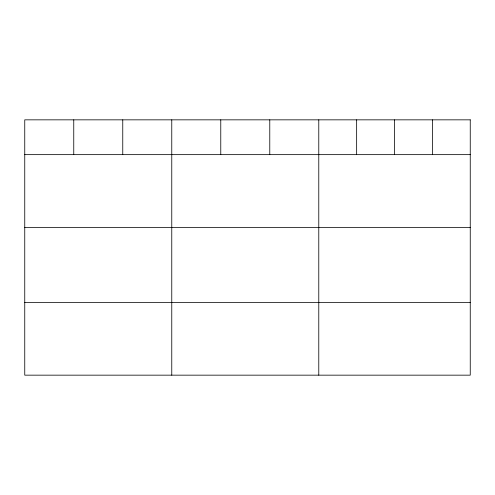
<?xml version="1.0" encoding="UTF-8"?>
<svg xmlns="http://www.w3.org/2000/svg" width="495" height="495" viewBox="0 0 495 495"><rect width="100%" height="100%" fill="white"/><g stroke="black" fill="none" stroke-linecap="round" stroke-linejoin="round"><path stroke-width="0.74" d="M24.75 154.644L470.25 154.644M24.75 227.415L470.25 227.415M24.75 302.389L470.25 302.389M432.382 119.84L432.382 154.644M394.515 119.84L394.515 154.644M356.647 119.84L356.647 154.644M318.78 119.84L318.78 375.161M269.775 119.84L269.775 154.644M220.77 119.84L220.77 154.644M171.765 119.84L171.765 375.161M122.76 119.84L122.76 154.644M73.755 119.84L73.755 154.644M470.25 119.84L24.75 119.84L24.75 375.161L470.25 375.161L470.25 119.84"/></g></svg>
